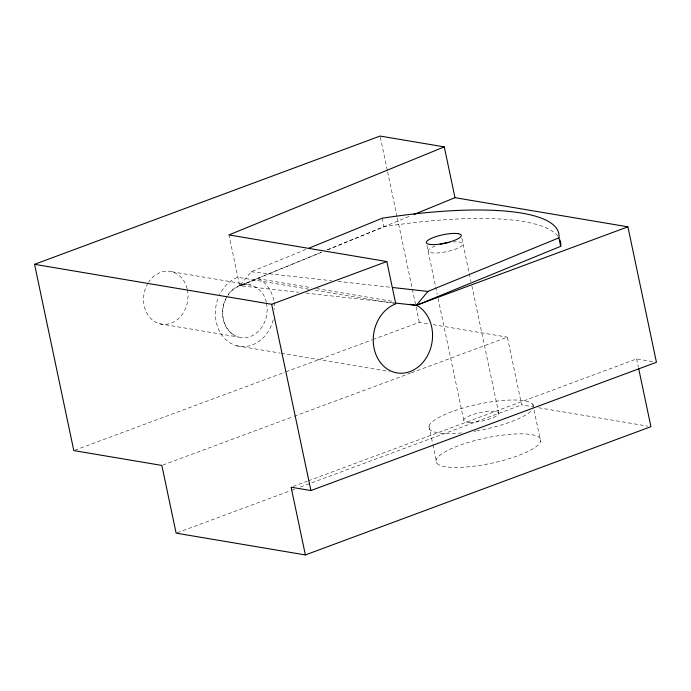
<?xml version="1.0" encoding="UTF-8"?>
<svg xmlns="http://www.w3.org/2000/svg" width="691" height="691" viewBox="0 0 691 691"><rect width="100%" height="100%" fill="white"/><g stroke="black" fill="none" stroke-linecap="round" stroke-linejoin="round"><path stroke-width="0.52" stroke-dasharray="3.46 2.59" d="M305.845 249.46L251.265 271.77L239.647 285.72L234.24 288.657A26.75 22.112 -80.4 0 0 227.875 295.437M266.303 302.235C264.316 290.393 251.23 280.874 239.647 285.72L228.946 234.923M321.306 252.336L239.647 285.72L298.529 292.267M327.275 249.892L384.041 226.683A216.983 52.49 -11.9 0 1 557.697 235.985M245.417 284.511L240.667 285.34L321.41 252.31M327.396 249.866L410.126 216.024M240.667 285.34L258.399 278.758L311.382 287.689M74.809 450.212L284.96 372.199M285.97 371.827L371.853 339.946M372.864 339.575L419.333 322.317L428.886 323.932M162.851 465.052L293.183 416.664M294.193 416.293L410.385 373.166M411.395 372.786L507.375 337.156L521.653 404.891L533.305 406.852M293.131 486.455L307.279 481.212M308.29 480.832L636.644 358.94L654.368 361.929M177.129 532.778L290.28 490.774M291.291 490.403L295.333 488.9M300.386 487.025L521.653 404.891M266.596 303.099L267.244 309.948L266.38 316.875A26.75 22.112 -80.4 0 1 250.349 336.517C244.7 338.486 238.369 337.873 233.325 334.79A26.845 22.19 -80.4 0 1 227.132 296.171M240.295 285.435L239.475 285.59A26.845 22.19 -80.4 0 0 227.659 295.342M251.265 271.77L331.559 280.71M337.985 281.418L391.521 287.378M306.027 293.105L393.818 302.874M316.685 288.579L394.043 301.621M308.868 289.218L237.868 277.255A35.673 29.48 -80.4 0 0 219.591 294.729M315.226 290.289L394.699 303.686M171.947 271.762L251.161 285.115M433.127 324.64L507.375 337.156M159.621 323.768L238.836 337.122M236.78 345.794L280.235 353.11M281.289 353.291L389.387 371.508M538.609 407.742L647.743 426.14M258.399 278.758L260.317 279.613A35.673 29.48 -80.4 0 1 273.791 300.43M636.644 358.94L638.406 367.284M532.796 404.183L540.647 441.359A53.501 12.948 -11.9 0 1 458.694 467.418A53.501 12.948 -11.9 0 1 465.829 443.199A53.501 12.948 -11.9 0 1 540.647 441.359M461.83 238.136L470.994 281.643M471.884 285.849L498.703 413.106M426.926 245.504L437.204 294.271M438.094 298.477L463.799 420.474M380.309 137.112L387.401 170.789M387.625 171.834L397.161 217.086M397.385 218.14L419.333 322.317M428.99 426.097L432.73 443.769M432.886 444.572L436.842 463.264M382.253 218.218L384.041 226.683M435.123 246.005A17.836 4.319 -11.9 0 0 430.916 252.768L433.87 253.053A17.836 4.319 -11.9 0 0 456.915 248.57A17.836 4.319 -11.9 0 0 460.223 242.17L457.261 241.876A17.836 4.319 -11.9 0 0 453.503 241.971M274.163 302.408A35.673 29.48 -80.4 0 1 274.664 309.559M273.256 319.795A35.673 29.48 -80.4 0 1 233.929 344.835A35.673 29.48 -80.4 0 1 218.356 297.527M233.515 334.746A26.75 22.112 -80.4 0 1 227.348 296.258M187.166 288.812A26.75 22.112 -80.4 0 0 160.433 272.366L155.026 275.312A26.75 22.112 -80.4 0 0 148.66 282.092M187.382 289.754A26.75 22.112 -80.4 0 1 188.03 296.594L187.166 303.522A26.75 22.112 -80.4 0 1 155.76 322.248A26.75 22.112 -80.4 0 1 148.133 282.913M530.662 411.43A53.501 12.948 -11.9 0 1 477.135 430.778M476.09 430.959A53.501 12.948 -11.9 0 1 474 431.314M461.623 432.929A53.501 12.948 -11.9 0 1 430.597 423.419A53.501 12.948 -11.9 0 1 488.407 402.292A53.501 12.948 -11.9 0 1 533.668 406.602M469.56 422.382A17.836 4.319 -11.9 0 0 498.341 414.324A17.836 4.319 -11.9 0 0 475.857 413.676A17.836 4.319 -11.9 0 0 469.56 422.382"/><path stroke-width="1.04" d="M409.936 304.299L416.302 305.37L560.695 246.333L558.907 237.868L427.919 291.429L416.302 305.37L394.889 302.986M627.903 226.821L454.98 197.678L444.278 146.881L228.946 234.923L386.839 261.535L395.762 303.867A35.673 29.48 -80.4 0 0 376.932 356.815A35.673 29.48 -80.4 0 0 423.479 361.713A35.673 29.48 -80.4 0 0 418.21 306.225L416.302 305.37L627.903 226.821L656.45 362.283L310.915 490.55L291.11 487.207L305.387 554.942L650.922 426.675L638.622 368.32M308.817 248.242L382.253 218.218A216.983 52.49 -11.9 0 1 558.907 237.868M414.116 214.391L454.98 197.678M305.387 554.942L176.119 533.15L161.841 465.423L73.799 450.584L34.55 264.325L380.085 136.058L444.278 146.881M34.55 264.325L271.667 304.29L386.839 261.535M392.583 287.499L427.919 291.429M271.667 304.29L310.915 490.55M560.03 240.071A216.983 52.49 -11.9 0 1 560.695 246.333M440.167 244.346A17.836 4.319 -11.9 0 1 449.202 242.437M458.444 233.705L455.481 233.411A17.836 4.319 -11.9 0 0 432.436 237.894A17.836 4.319 -11.9 0 0 429.128 244.294L432.091 244.588A17.836 4.319 -11.9 0 0 455.127 240.105A17.836 4.319 -11.9 0 0 458.444 233.705"/></g></svg>
